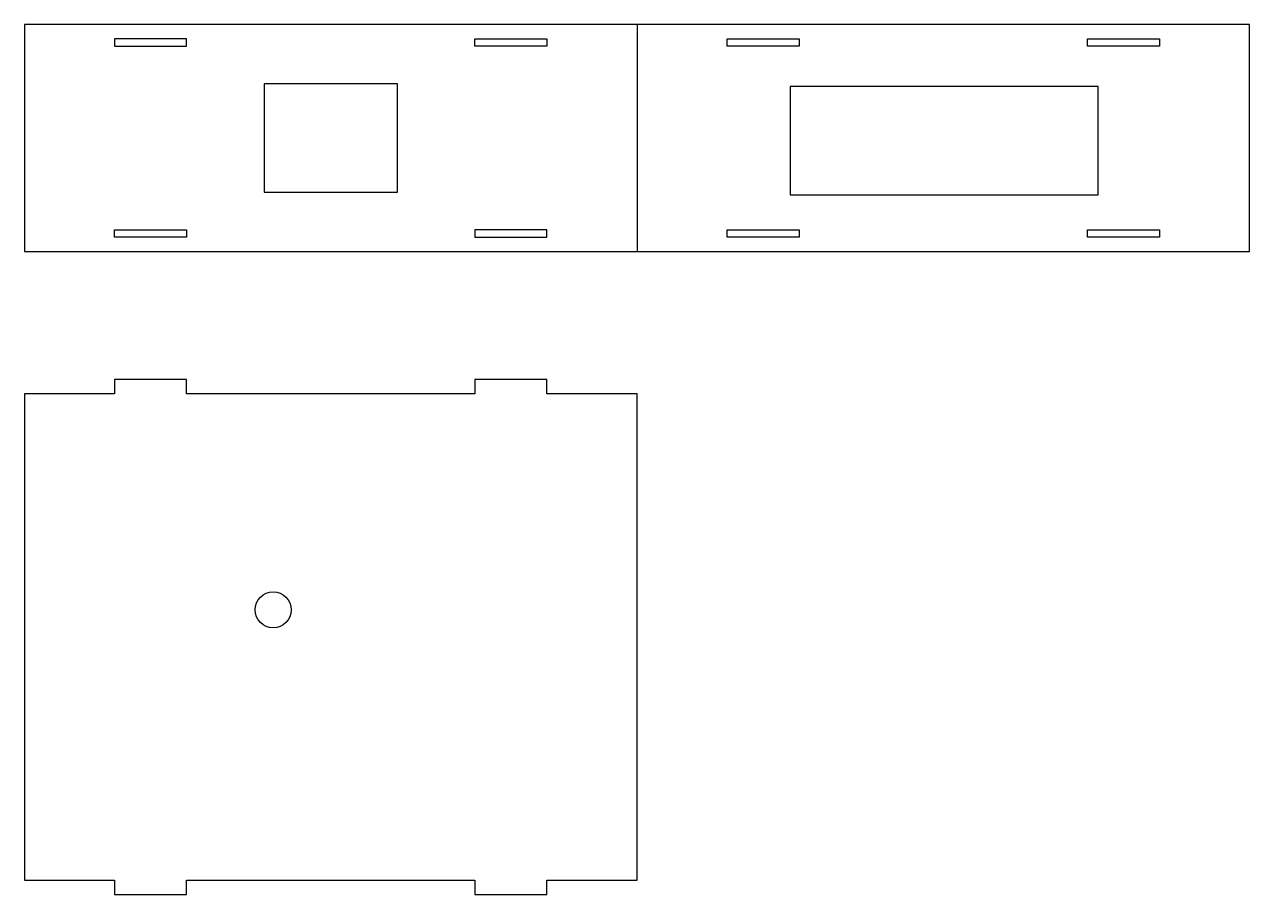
# Model space of a CAD drawing. Header units: millimetres. Extents: x -255 to 85, y -114 to 128.
import ezdxf

# ---------------------------------------------------------------- set-up
doc = ezdxf.new("R2010")
doc.units = ezdxf.units.MM
doc.layers.get('0').update_dxf_attribs({"linetype": 'CONTINUOUS'})

msp = doc.modelspace()

# ---------------------------------------------------------------- linework, layer by layer
for p, q in [((-255, 127.5), (-255, 64.5)), ((-85, 127.5), (-255, 127.5)), ((-255, 64.5), (-85, 64.5)), ((-230.1, 64.5), (-209.9, 64.5))]:
    msp.add_line(p, q)
for points in [[(85, 64.5), (85, 127.5), (-85, 127.5), (-85, 64.5)], [(-210, 121.5), (-210, 123.5), (-230, 123.5), (-230, 121.5)], [(-130, 121.5), (-130, 123.5), (-110, 123.5), (-110, 121.5)], [(-60, 123.5), (-40, 123.5), (-40, 121.5), (-60, 121.5)], [(40, 121.5), (40, 123.5), (60, 123.5), (60, 121.5)], [(-151.5, 81), (-151.5, 111), (-188.5, 111), (-188.5, 81)], [(43, 80.25), (43, 110.25), (-42.51, 110.25), (-42.52, 80.25)], [(-210, 70.5), (-210, 68.5), (-230, 68.5), (-230, 70.5)], [(-130, 70.5), (-130, 68.5), (-110, 68.5), (-110, 70.5)], [(-40, 70.5), (-40, 68.5), (-60, 68.5), (-60, 70.5)], [(60, 68.5), (40, 68.5), (40, 70.5), (60, 70.5)], [(-85, -110), (-85, 25), (-110, 25), (-110, 29), (-130, 29), (-130, 25), (-210, 25), (-210, 29), (-230, 29), (-230, 25), (-255, 25), (-255, -110), (-230, -110), (-230, -114), (-210, -114), (-210, -110), (-130, -110), (-130, -114), (-110, -114), (-110, -110)]]:
    msp.add_lwpolyline(points, close=True)
msp.add_circle((-186, -35), 5)

doc.saveas('drawing.dxf')
